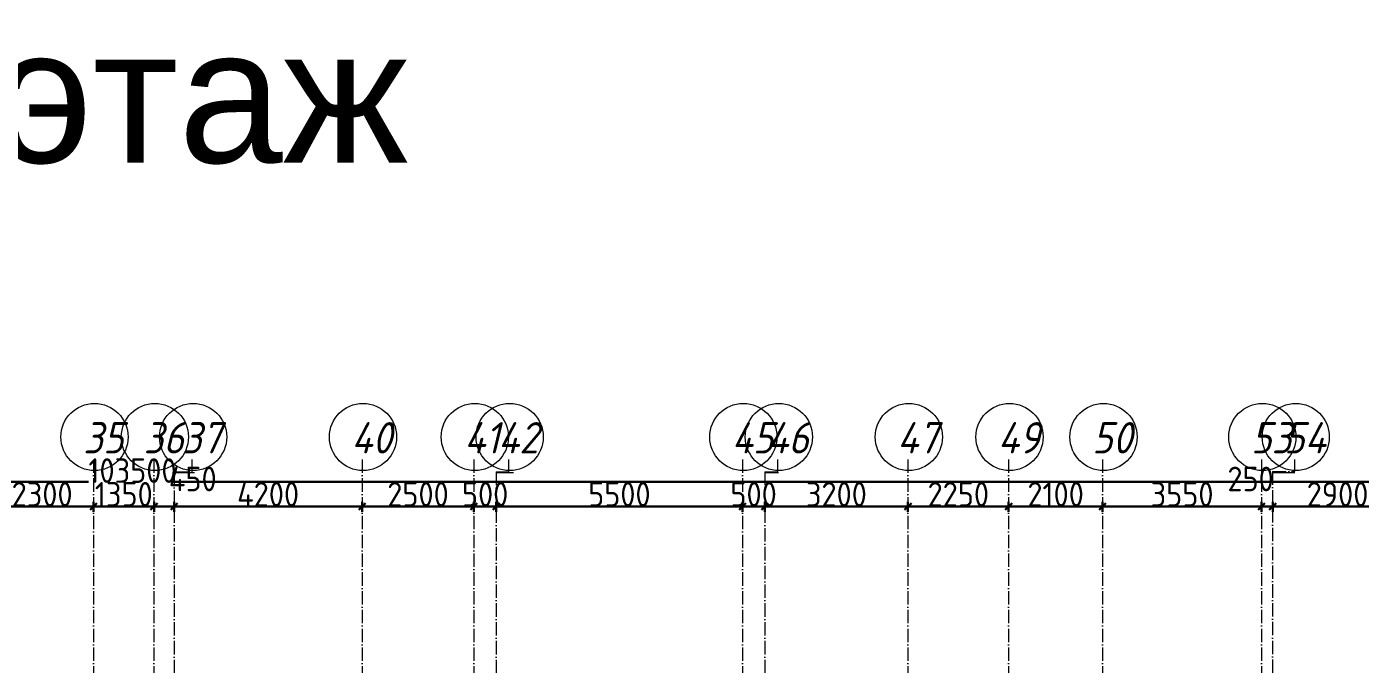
# Model space of a CAD drawing. Header units: millimetres. Extents: x -12989 to 629078, y -109036 to 555275.
# Drawn here: x 330771 to 360339, y -552 to 13704 of the extents above; entities that cross this region are included whole.
import ezdxf

# ---------------------------------------------------------------- set-up
doc = ezdxf.new("R2010")
doc.units = ezdxf.units.MM
doc.linetypes.add('50_200_ШТРИХ_1Т_ш5_п1_п1_', pattern=[700, 500, -100, 0, -100])
for name, color, linetype, lineweight in [('4 -стяжа', 7, 'Continuous', 30), ('A-____-____-DIMS', 7, 'Continuous', 9), ('S-GRID-____-IDEN', 7, 'Continuous', 9), ('S-GRID-____-OTLN', 7, 'Continuous', 9), ('S-GRID-____-OTLN-1', 7, '50_200_ШТРИХ_1Т_ш5_п1_п1_', 9)]:
    doc.layers.add(name, color=color, linetype=linetype, lineweight=lineweight)
doc.layers.get('4 -стяжа').off()
doc.styles.add('ISOCPEUR_I_9', font='isocpeui.ttf', dxfattribs={"width": 0.9, "height": 250})
doc.styles.get("Standard").update_dxf_attribs({"font": 'arial.ttf'})
doc.styles.add('СПДС', font='isocpeur.ttf', dxfattribs={"width": 0.9})
doc.dimstyles.new('ISO-2_5_0_9К_БОЛЬШОЙ_ОСИ', dxfattribs={"dimscale": 304.8, "dimtxt": 248.995294, "dimasz": 0.492126, "dimexe": 0.393701, "dimexo": 0, "dimgap": 0, "dimtad": 1, "dimdec": 0, "dimzin": 0, "dimdsep": 46, "dimtxsty": 'ISOCPEUR_I_9', "dimblk1": 'OBLIQUE', "dimblk2": 'OBLIQUE', "dimsah": 1, "dimcen": 0.09, "dimdle": 0.393701, "dimazin": 0, "dimtfac": 1, "dimtdec": 4, "dimtix": 1, "dimtmove": 0, "dimatfit": 3, "dimfxl": 1, "dimtvp": 1, "dimtolj": 1, "dimtzin": 0, "dimarcsym": 2})
doc.dimstyles.new('ISO-2_5_0_9К_БОЛЬШОЙ_ОСИ_1', dxfattribs={"dimscale": 304.8, "dimtxt": 248.995294, "dimasz": 0.492126, "dimexe": 0.393701, "dimexo": 0, "dimgap": 0, "dimtad": 1, "dimdec": 0, "dimzin": 0, "dimdsep": 46, "dimtxsty": 'ISOCPEUR_I_9', "dimblk1": 'OBLIQUE', "dimblk2": 'OBLIQUE', "dimsah": 1, "dimcen": 0.09, "dimdle": 0.393701, "dimazin": 0, "dimtfac": 1, "dimtdec": 4, "dimtix": 1, "dimtmove": 1, "dimatfit": 3, "dimfxl": 1, "dimtvp": 1, "dimtolj": 1, "dimtzin": 0, "dimarcsym": 2})
doc.dimstyles.new('ISO-2_5_0_9К_БОЛЬШОЙ_ОСИ_2', dxfattribs={"dimscale": 304.8, "dimtxt": 248.995294, "dimasz": 0.492126, "dimexe": 0.393701, "dimexo": 0, "dimgap": 0, "dimtad": 1, "dimdec": 0, "dimzin": 0, "dimdsep": 46, "dimtxsty": 'ISOCPEUR_I_9', "dimblk1": 'OBLIQUE', "dimblk2": 'OBLIQUE', "dimsah": 1, "dimcen": 0.09, "dimdle": 0.393701, "dimazin": 0, "dimtfac": 1, "dimtdec": 4, "dimtix": 1, "dimtmove": 2, "dimatfit": 3, "dimfxl": 1, "dimtvp": 1, "dimtolj": 1, "dimtzin": 0, "dimarcsym": 2})

# ---------------------------------------------------------------- blocks, each defined once
blk = doc.blocks.new('Ось сетки - Круг_Ø6_00__ISO-2_5_0_9K_-25732049-АР1_План отверстий 3 этажа в осях 1-64_Ю-ЯЯ')
at = {"layer": 'S-GRID-____-IDEN'}
blk.add_circle((0, 0), 3, dxfattribs=at)
blk = doc.blocks.new('_Oblique')
at = {"color": 0, "linetype": 'ByBlock', "lineweight": -2}
blk.add_line((-0.5, -0.5), (0.5, 0.5), dxfattribs=at)
blk = doc.blocks.new('*D2854')
at = {"layer": 'A-____-____-DIMS', "color": 0, "lineweight": -2, "transparency": 16777216}
for p, q in [((329851, 2977), (332391, 2977)), ((329971, 3083), (329971, 2857)), ((332271, 3083), (332271, 2857))]:
    blk.add_line(p, q, dxfattribs=at)
at = {"layer": 'Defpoints', "color": 0, "transparency": 16777216}
for p in [(329971, 3083), (332271, 3083), (332271, 2977)]:
    blk.add_point(p, dxfattribs=at)
at = {"layer": 'A-____-____-DIMS', "color": 0, "lineweight": -2, "transparency": 16777216, "xscale": 150, "yscale": 150, "zscale": 150, "rotation": 180}
blk.add_blockref('_Oblique', (329971, 2977), dxfattribs=at)
at = {"layer": 'A-____-____-DIMS', "color": 0, "lineweight": -2, "transparency": 16777216, "xscale": 150, "yscale": 150, "zscale": 150}
blk.add_blockref('_Oblique', (332271, 2977), dxfattribs=at)
at = {"layer": 'A-____-____-DIMS', "color": 0, "transparency": 16777216, "insert": (331121, 3251), "char_height": 548.6, "attachment_point": 5, "style": 'СПДС'}
blk.add_mtext('\\A1;2300', dxfattribs=at)
blk = doc.blocks.new('*D2855')
at = {"layer": 'A-____-____-DIMS', "color": 0, "lineweight": -2, "transparency": 16777216}
for p, q in [((332151, 2977), (333741, 2977)), ((332271, 3083), (332271, 2857)), ((333621, 3083), (333621, 2857))]:
    blk.add_line(p, q, dxfattribs=at)
at = {"layer": 'Defpoints', "color": 0, "transparency": 16777216}
for p in [(332271, 3083), (333621, 3083), (333621, 2977)]:
    blk.add_point(p, dxfattribs=at)
at = {"layer": 'A-____-____-DIMS', "color": 0, "lineweight": -2, "transparency": 16777216, "xscale": 150, "yscale": 150, "zscale": 150, "rotation": 180}
blk.add_blockref('_Oblique', (332271, 2977), dxfattribs=at)
at = {"layer": 'A-____-____-DIMS', "color": 0, "lineweight": -2, "transparency": 16777216, "xscale": 150, "yscale": 150, "zscale": 150}
blk.add_blockref('_Oblique', (333621, 2977), dxfattribs=at)
at = {"layer": 'A-____-____-DIMS', "color": 0, "transparency": 16777216, "insert": (332946, 3251), "char_height": 548.6, "attachment_point": 5, "style": 'СПДС'}
blk.add_mtext('\\A1;1350', dxfattribs=at)
blk = doc.blocks.new('*D2856')
at = {"layer": 'A-____-____-DIMS', "color": 0, "lineweight": -2, "transparency": 16777216}
for p, q in [((333501, 2977), (334191, 2977)), ((333621, 3083), (333621, 2857)), ((334071, 3083), (334071, 2857))]:
    blk.add_line(p, q, dxfattribs=at)
at = {"layer": 'Defpoints', "color": 0, "transparency": 16777216}
for p in [(333621, 3083), (334071, 3083), (334071, 2977)]:
    blk.add_point(p, dxfattribs=at)
at = {"layer": 'A-____-____-DIMS', "color": 0, "lineweight": -2, "transparency": 16777216, "xscale": 150, "yscale": 150, "zscale": 150, "rotation": 180}
blk.add_blockref('_Oblique', (333621, 2977), dxfattribs=at)
at = {"layer": 'A-____-____-DIMS', "color": 0, "lineweight": -2, "transparency": 16777216, "xscale": 150, "yscale": 150, "zscale": 150}
blk.add_blockref('_Oblique', (334071, 2977), dxfattribs=at)
at = {"layer": 'A-____-____-DIMS', "color": 0, "transparency": 16777216, "insert": (333953, 3868), "char_height": 548.6, "attachment_point": 1, "line_spacing_factor": 1.149209, "style": 'СПДС'}
blk.add_mtext('\\A1;450', dxfattribs=at)
blk = doc.blocks.new('*D2857')
at = {"layer": 'A-____-____-DIMS', "color": 0, "lineweight": -2, "transparency": 16777216}
for p, q in [((333951, 2977), (338391, 2977)), ((334071, 3083), (334071, 2857)), ((338271, 3083), (338271, 2857))]:
    blk.add_line(p, q, dxfattribs=at)
at = {"layer": 'Defpoints', "color": 0, "transparency": 16777216}
for p in [(334071, 3083), (338271, 3083), (338271, 2977)]:
    blk.add_point(p, dxfattribs=at)
at = {"layer": 'A-____-____-DIMS', "color": 0, "lineweight": -2, "transparency": 16777216, "xscale": 150, "yscale": 150, "zscale": 150, "rotation": 180}
blk.add_blockref('_Oblique', (334071, 2977), dxfattribs=at)
at = {"layer": 'A-____-____-DIMS', "color": 0, "lineweight": -2, "transparency": 16777216, "xscale": 150, "yscale": 150, "zscale": 150}
blk.add_blockref('_Oblique', (338271, 2977), dxfattribs=at)
at = {"layer": 'A-____-____-DIMS', "color": 0, "transparency": 16777216, "insert": (336171, 3251), "char_height": 548.6, "attachment_point": 5, "style": 'СПДС'}
blk.add_mtext('\\A1;4200', dxfattribs=at)
blk = doc.blocks.new('*D2858')
at = {"layer": 'A-____-____-DIMS', "color": 0, "lineweight": -2, "transparency": 16777216}
for p, q in [((338151, 2977), (340891, 2977)), ((338271, 3083), (338271, 2857)), ((340771, 3083), (340771, 2857))]:
    blk.add_line(p, q, dxfattribs=at)
at = {"layer": 'Defpoints', "color": 0, "transparency": 16777216}
for p in [(338271, 3083), (340771, 3083), (340771, 2977)]:
    blk.add_point(p, dxfattribs=at)
at = {"layer": 'A-____-____-DIMS', "color": 0, "lineweight": -2, "transparency": 16777216, "xscale": 150, "yscale": 150, "zscale": 150, "rotation": 180}
blk.add_blockref('_Oblique', (338271, 2977), dxfattribs=at)
at = {"layer": 'A-____-____-DIMS', "color": 0, "lineweight": -2, "transparency": 16777216, "xscale": 150, "yscale": 150, "zscale": 150}
blk.add_blockref('_Oblique', (340771, 2977), dxfattribs=at)
at = {"layer": 'A-____-____-DIMS', "color": 0, "transparency": 16777216, "insert": (339521, 3251), "char_height": 548.6, "attachment_point": 5, "style": 'СПДС'}
blk.add_mtext('\\A1;2500', dxfattribs=at)
blk = doc.blocks.new('*D2859')
at = {"layer": 'A-____-____-DIMS', "color": 0, "lineweight": -2, "transparency": 16777216}
for p, q in [((340771, 2977), (340621, 2977)), ((340771, 3083), (340771, 2857)), ((340771, 2977), (341271, 2977)), ((341271, 3083), (341271, 2857)), ((341271, 2977), (341421, 2977))]:
    blk.add_line(p, q, dxfattribs=at)
at = {"layer": 'Defpoints', "color": 0, "transparency": 16777216}
for p in [(340771, 3083), (341271, 3083), (341271, 2977)]:
    blk.add_point(p, dxfattribs=at)
at = {"layer": 'A-____-____-DIMS', "color": 0, "lineweight": -2, "transparency": 16777216, "xscale": 150, "yscale": 150, "zscale": 150}
blk.add_blockref('_Oblique', (340771, 2977), dxfattribs=at)
at = {"layer": 'A-____-____-DIMS', "color": 0, "lineweight": -2, "transparency": 16777216, "xscale": 150, "yscale": 150, "zscale": 150, "rotation": 180}
blk.add_blockref('_Oblique', (341271, 2977), dxfattribs=at)
at = {"layer": 'A-____-____-DIMS', "color": 0, "transparency": 16777216, "insert": (341021, 3251), "char_height": 548.6, "attachment_point": 5, "style": 'СПДС'}
blk.add_mtext('\\A1;500', dxfattribs=at)
blk = doc.blocks.new('*D2860')
at = {"layer": 'A-____-____-DIMS', "color": 0, "lineweight": -2, "transparency": 16777216}
for p, q in [((341151, 2977), (346891, 2977)), ((341271, 3083), (341271, 2857)), ((346771, 3083), (346771, 2857))]:
    blk.add_line(p, q, dxfattribs=at)
at = {"layer": 'Defpoints', "color": 0, "transparency": 16777216}
for p in [(341271, 3083), (346771, 3083), (346771, 2977)]:
    blk.add_point(p, dxfattribs=at)
at = {"layer": 'A-____-____-DIMS', "color": 0, "lineweight": -2, "transparency": 16777216, "xscale": 150, "yscale": 150, "zscale": 150, "rotation": 180}
blk.add_blockref('_Oblique', (341271, 2977), dxfattribs=at)
at = {"layer": 'A-____-____-DIMS', "color": 0, "lineweight": -2, "transparency": 16777216, "xscale": 150, "yscale": 150, "zscale": 150}
blk.add_blockref('_Oblique', (346771, 2977), dxfattribs=at)
at = {"layer": 'A-____-____-DIMS', "color": 0, "transparency": 16777216, "insert": (344021, 3251), "char_height": 548.6, "attachment_point": 5, "style": 'СПДС'}
blk.add_mtext('\\A1;5500', dxfattribs=at)
blk = doc.blocks.new('*D2861')
at = {"layer": 'A-____-____-DIMS', "color": 0, "lineweight": -2, "transparency": 16777216}
for p, q in [((346771, 2977), (346621, 2977)), ((346771, 3083), (346771, 2857)), ((346771, 2977), (347271, 2977)), ((347271, 3083), (347271, 2857)), ((347271, 2977), (347421, 2977))]:
    blk.add_line(p, q, dxfattribs=at)
at = {"layer": 'Defpoints', "color": 0, "transparency": 16777216}
for p in [(346771, 3083), (347271, 3083), (347271, 2977)]:
    blk.add_point(p, dxfattribs=at)
at = {"layer": 'A-____-____-DIMS', "color": 0, "lineweight": -2, "transparency": 16777216, "xscale": 150, "yscale": 150, "zscale": 150}
blk.add_blockref('_Oblique', (346771, 2977), dxfattribs=at)
at = {"layer": 'A-____-____-DIMS', "color": 0, "lineweight": -2, "transparency": 16777216, "xscale": 150, "yscale": 150, "zscale": 150, "rotation": 180}
blk.add_blockref('_Oblique', (347271, 2977), dxfattribs=at)
at = {"layer": 'A-____-____-DIMS', "color": 0, "transparency": 16777216, "insert": (347021, 3251), "char_height": 548.6, "attachment_point": 5, "style": 'СПДС'}
blk.add_mtext('\\A1;500', dxfattribs=at)
blk = doc.blocks.new('*D2862')
at = {"layer": 'A-____-____-DIMS', "color": 0, "lineweight": -2, "transparency": 16777216}
for p, q in [((347151, 2977), (350591, 2977)), ((347271, 3083), (347271, 2857)), ((350471, 3083), (350471, 2857))]:
    blk.add_line(p, q, dxfattribs=at)
at = {"layer": 'Defpoints', "color": 0, "transparency": 16777216}
for p in [(347271, 3083), (350471, 3083), (350471, 2977)]:
    blk.add_point(p, dxfattribs=at)
at = {"layer": 'A-____-____-DIMS', "color": 0, "lineweight": -2, "transparency": 16777216, "xscale": 150, "yscale": 150, "zscale": 150, "rotation": 180}
blk.add_blockref('_Oblique', (347271, 2977), dxfattribs=at)
at = {"layer": 'A-____-____-DIMS', "color": 0, "lineweight": -2, "transparency": 16777216, "xscale": 150, "yscale": 150, "zscale": 150}
blk.add_blockref('_Oblique', (350471, 2977), dxfattribs=at)
at = {"layer": 'A-____-____-DIMS', "color": 0, "transparency": 16777216, "insert": (348871, 3251), "char_height": 548.6, "attachment_point": 5, "style": 'СПДС'}
blk.add_mtext('\\A1;3200', dxfattribs=at)
blk = doc.blocks.new('*D2863')
at = {"layer": 'A-____-____-DIMS', "color": 0, "lineweight": -2, "transparency": 16777216}
for p, q in [((350351, 2977), (352841, 2977)), ((350471, 3083), (350471, 2857)), ((352721, 3083), (352721, 2857))]:
    blk.add_line(p, q, dxfattribs=at)
at = {"layer": 'Defpoints', "color": 0, "transparency": 16777216}
for p in [(350471, 3083), (352721, 3083), (352721, 2977)]:
    blk.add_point(p, dxfattribs=at)
at = {"layer": 'A-____-____-DIMS', "color": 0, "lineweight": -2, "transparency": 16777216, "xscale": 150, "yscale": 150, "zscale": 150, "rotation": 180}
blk.add_blockref('_Oblique', (350471, 2977), dxfattribs=at)
at = {"layer": 'A-____-____-DIMS', "color": 0, "lineweight": -2, "transparency": 16777216, "xscale": 150, "yscale": 150, "zscale": 150}
blk.add_blockref('_Oblique', (352721, 2977), dxfattribs=at)
at = {"layer": 'A-____-____-DIMS', "color": 0, "transparency": 16777216, "insert": (351596, 3251), "char_height": 548.6, "attachment_point": 5, "style": 'СПДС'}
blk.add_mtext('\\A1;2250', dxfattribs=at)
blk = doc.blocks.new('*D2864')
at = {"layer": 'A-____-____-DIMS', "color": 0, "lineweight": -2, "transparency": 16777216}
for p, q in [((352601, 2977), (354941, 2977)), ((352721, 3083), (352721, 2857)), ((354821, 3083), (354821, 2857))]:
    blk.add_line(p, q, dxfattribs=at)
at = {"layer": 'Defpoints', "color": 0, "transparency": 16777216}
for p in [(352721, 3083), (354821, 3083), (354821, 2977)]:
    blk.add_point(p, dxfattribs=at)
at = {"layer": 'A-____-____-DIMS', "color": 0, "lineweight": -2, "transparency": 16777216, "xscale": 150, "yscale": 150, "zscale": 150, "rotation": 180}
blk.add_blockref('_Oblique', (352721, 2977), dxfattribs=at)
at = {"layer": 'A-____-____-DIMS', "color": 0, "lineweight": -2, "transparency": 16777216, "xscale": 150, "yscale": 150, "zscale": 150}
blk.add_blockref('_Oblique', (354821, 2977), dxfattribs=at)
at = {"layer": 'A-____-____-DIMS', "color": 0, "transparency": 16777216, "insert": (353771, 3251), "char_height": 548.6, "attachment_point": 5, "style": 'СПДС'}
blk.add_mtext('\\A1;2100', dxfattribs=at)
blk = doc.blocks.new('*D2865')
at = {"layer": 'A-____-____-DIMS', "color": 0, "lineweight": -2, "transparency": 16777216}
for p, q in [((354701, 2977), (358491, 2977)), ((354821, 3083), (354821, 2857)), ((358371, 3083), (358371, 2857))]:
    blk.add_line(p, q, dxfattribs=at)
at = {"layer": 'Defpoints', "color": 0, "transparency": 16777216}
for p in [(354821, 3083), (358371, 3083), (358371, 2977)]:
    blk.add_point(p, dxfattribs=at)
at = {"layer": 'A-____-____-DIMS', "color": 0, "lineweight": -2, "transparency": 16777216, "xscale": 150, "yscale": 150, "zscale": 150, "rotation": 180}
blk.add_blockref('_Oblique', (354821, 2977), dxfattribs=at)
at = {"layer": 'A-____-____-DIMS', "color": 0, "lineweight": -2, "transparency": 16777216, "xscale": 150, "yscale": 150, "zscale": 150}
blk.add_blockref('_Oblique', (358371, 2977), dxfattribs=at)
at = {"layer": 'A-____-____-DIMS', "color": 0, "transparency": 16777216, "insert": (356596, 3251), "char_height": 548.6, "attachment_point": 5, "style": 'СПДС'}
blk.add_mtext('\\A1;3550', dxfattribs=at)
blk = doc.blocks.new('*D2866')
at = {"layer": 'A-____-____-DIMS', "color": 0, "lineweight": -2, "transparency": 16777216}
for p, q in [((358251, 2977), (358741, 2977)), ((358371, 3083), (358371, 2857)), ((358621, 3083), (358621, 2857))]:
    blk.add_line(p, q, dxfattribs=at)
at = {"layer": 'Defpoints', "color": 0, "transparency": 16777216}
for p in [(358371, 3083), (358621, 3083), (358621, 2977)]:
    blk.add_point(p, dxfattribs=at)
at = {"layer": 'A-____-____-DIMS', "color": 0, "lineweight": -2, "transparency": 16777216, "xscale": 150, "yscale": 150, "zscale": 150, "rotation": 180}
blk.add_blockref('_Oblique', (358371, 2977), dxfattribs=at)
at = {"layer": 'A-____-____-DIMS', "color": 0, "lineweight": -2, "transparency": 16777216, "xscale": 150, "yscale": 150, "zscale": 150}
blk.add_blockref('_Oblique', (358621, 2977), dxfattribs=at)
at = {"layer": 'A-____-____-DIMS', "color": 0, "transparency": 16777216, "insert": (357610, 3868), "char_height": 548.6, "attachment_point": 1, "line_spacing_factor": 1.149209, "style": 'СПДС'}
blk.add_mtext('\\A1;250', dxfattribs=at)
blk = doc.blocks.new('*D2867')
at = {"layer": 'A-____-____-DIMS', "color": 0, "lineweight": -2, "transparency": 16777216}
for p, q in [((358501, 2977), (361641, 2977)), ((358621, 3083), (358621, 2857)), ((361521, 3083), (361521, 2857))]:
    blk.add_line(p, q, dxfattribs=at)
at = {"layer": 'Defpoints', "color": 0, "transparency": 16777216}
for p in [(358621, 3083), (361521, 3083), (361521, 2977)]:
    blk.add_point(p, dxfattribs=at)
at = {"layer": 'A-____-____-DIMS', "color": 0, "lineweight": -2, "transparency": 16777216, "xscale": 150, "yscale": 150, "zscale": 150, "rotation": 180}
blk.add_blockref('_Oblique', (358621, 2977), dxfattribs=at)
at = {"layer": 'A-____-____-DIMS', "color": 0, "lineweight": -2, "transparency": 16777216, "xscale": 150, "yscale": 150, "zscale": 150}
blk.add_blockref('_Oblique', (361521, 2977), dxfattribs=at)
at = {"layer": 'A-____-____-DIMS', "color": 0, "transparency": 16777216, "insert": (360071, 3251), "char_height": 548.6, "attachment_point": 5, "style": 'СПДС'}
blk.add_mtext('\\A1;2900', dxfattribs=at)
blk = doc.blocks.new('*D2873')
at = {"layer": 'A-____-____-DIMS', "color": 0, "lineweight": -2, "transparency": 16777216}
for p, q in [((281421, 3635), (281421, 3409)), ((384921, 3635), (384921, 3409)), ((281301, 3529), (332155, 3529)), ((385041, 3529), (334032, 3529))]:
    blk.add_line(p, q, dxfattribs=at)
at = {"layer": 'Defpoints', "color": 0, "transparency": 16777216}
for p in [(281421, 3635), (384921, 3635), (384921, 3529)]:
    blk.add_point(p, dxfattribs=at)
at = {"layer": 'A-____-____-DIMS', "color": 0, "lineweight": -2, "transparency": 16777216, "xscale": 150, "yscale": 150, "zscale": 150, "rotation": 180}
blk.add_blockref('_Oblique', (281421, 3529), dxfattribs=at)
at = {"layer": 'A-____-____-DIMS', "color": 0, "lineweight": -2, "transparency": 16777216, "xscale": 150, "yscale": 150, "zscale": 150}
blk.add_blockref('_Oblique', (384921, 3529), dxfattribs=at)
at = {"layer": 'A-____-____-DIMS', "color": 0, "transparency": 16777216, "insert": (332155, 4055), "char_height": 548.6, "attachment_point": 1, "line_spacing_factor": 1.149209, "style": 'СПДС'}
blk.add_mtext('\\A1;103500', dxfattribs=at)
blk = doc.blocks.new('3эт')
at = {"layer": 'S-GRID-____-OTLN-1', "color": 251, "ltscale": 0.6, "true_color": 0x636466}
for p, q in [((332270.7, 4029.4), (332270.7, -33971.9)), ((333620.7, 4029.4), (333620.7, -20188)), ((334475.5, 3756), (334475.5, 4029.4)), ((338270.7, 4029.4), (338270.7, -33971.9)), ((340770.7, 4029.4), (340770.7, -33971.9)), ((341549.4, 3756), (341549.4, 4029.4)), ((346770.7, 4029.4), (346770.7, -33971.9)), ((347565.2, 3756), (347565.2, 4029.4)), ((350470.7, 4029.4), (350470.7, -33971.9)), ((352720.7, 4029.4), (352720.7, -33971.9)), ((354820.7, 4029.4), (354820.7, -46882.4)), ((358370.7, 4029.4), (358370.7, -46592.2)), ((359117.4, 3761.2), (359117.4, 4029.4)), ((334070.7, 3756), (334070.7, -20188)), ((334070.7, 3756), (334475.5, 3756)), ((341270.7, 3756), (341270.7, -33823.9)), ((341270.7, 3756), (341549.4, 3756)), ((347270.7, 3756), (347270.7, -33828.9)), ((347270.7, 3756), (347565.2, 3756)), ((358620.7, 3761.2), (358620.7, -46882.4)), ((358620.7, 3761.2), (359117.4, 3761.2))]:
    blk.add_line(p, q, dxfattribs=at)
at = {"layer": 'S-GRID-____-IDEN', "xscale": 250, "yscale": 250, "zscale": 99.99999999999993, "rotation": 180}
for p in [(332290.6, 4531.9), (333640.6, 4531.9), (334495.3, 4531.9), (338290.6, 4531.9), (340790.6, 4531.9), (341569.3, 4531.9), (346790.6, 4531.9), (347585.1, 4531.9), (350490.6, 4531.9), (352740.6, 4531.9), (354840.6, 4531.9), (358390.6, 4531.9), (359137.3, 4531.9)]:
    blk.add_blockref('Ось сетки - Круг_Ø6_00__ISO-2_5_0_9K_-25732049-АР1_План отверстий 3 этажа в осях 1-64_Ю-ЯЯ', p, dxfattribs=at)
at = {"layer": 'S-GRID-____-IDEN', "char_height": 700, "attachment_point": 1, "style": 'ISOCPEUR_I_9'}
for s, insert, width in [('35', (332039.1, 4864.3), 404.05), ('36', (333389.1, 4864.3), 404.05), ('37', (334243.9, 4864.3), 404.05), ('40', (338030.1, 4864.3), 425.696), ('41', (340554, 4864.3), 367.975), ('42', (341308.8, 4864.3), 425.696), ('45', (346530.1, 4864.3), 425.696), ('46', (347324.6, 4864.3), 425.696), ('47', (350230.1, 4864.3), 425.696), ('49', (352480.1, 4864.3), 425.696), ('50', (354589.1, 4864.3), 404.05), ('53', (358139.1, 4864.3), 404.05), ('54', (358876.8, 4864.3), 425.696)]:
    blk.add_mtext(s, dxfattribs=dict(at, insert=insert, width=width))
at = {"layer": 'A-____-____-DIMS'}
for base, p1, p2, dimstyle, override, picture, middle in [((384920.7, 3529.2), (281420.7, 3635.3), (384920.7, 3635.3), 'ISO-2_5_0_9К_БОЛЬШОЙ_ОСИ_2', {"dimtxt": 1.8, "dimpost": '<>', "dimtxsty": 'СПДС', "dimfxl": 103500}, '*D2873', (333093.6, 3689.2)), ((334070.7, 2977), (333620.7, 3083.1), (334070.7, 3083.1), 'ISO-2_5_0_9К_БОЛЬШОЙ_ОСИ_1', {"dimtxt": 1.8, "dimpost": '<>', "dimtxsty": 'СПДС', "dimfxl": 450}, '*D2856', (334446.8, 3136.9)), ((358620.7, 2977), (358370.7, 3083.1), (358620.7, 3083.1), 'ISO-2_5_0_9К_БОЛЬШОЙ_ОСИ_1', {"dimtxt": 1.8, "dimpost": '<>', "dimtxsty": 'СПДС', "dimfxl": 250}, '*D2866', (358079.1, 3136.9))]:
    dim = blk.add_linear_dim(base=base, p1=p1, p2=p2, dimstyle=dimstyle, override=override, dxfattribs=at)
    dim.commit()
    dim.dimension.update_dxf_attribs({"geometry": picture, "text_midpoint": middle, "dimtype": 160})
for base, p1, p2, override, picture, middle in [((332270.7, 2977), (329970.7, 3083.1), (332270.7, 3083.1), {"dimtxt": 1.8, "dimpost": '<>', "dimtxsty": 'СПДС', "dimfxl": 2300}, '*D2854', (331120.7, 3251.3)), ((333620.7, 2977), (332270.7, 3083.1), (333620.7, 3083.1), {"dimtxt": 1.8, "dimpost": '<>', "dimtxsty": 'СПДС', "dimfxl": 1350}, '*D2855', (332945.7, 3251.3)), ((338270.7, 2977), (334070.7, 3083.1), (338270.7, 3083.1), {"dimtxt": 1.8, "dimpost": '<>', "dimtxsty": 'СПДС', "dimfxl": 4200}, '*D2857', (336170.7, 3251.3)), ((340770.7, 2977), (338270.7, 3083.1), (340770.7, 3083.1), {"dimtxt": 1.8, "dimpost": '<>', "dimtxsty": 'СПДС', "dimfxl": 2500}, '*D2858', (339520.7, 3251.3)), ((341270.7, 2977), (340770.7, 3083.1), (341270.7, 3083.1), {"dimtxt": 1.8, "dimpost": '<>', "dimtxsty": 'СПДС', "dimfxl": 500}, '*D2859', (341020.7, 3251.3)), ((346770.7, 2977), (341270.7, 3083.1), (346770.7, 3083.1), {"dimtxt": 1.8, "dimpost": '<>', "dimtxsty": 'СПДС', "dimfxl": 5500}, '*D2860', (344020.7, 3251.3)), ((347270.7, 2977), (346770.7, 3083.1), (347270.7, 3083.1), {"dimtxt": 1.8, "dimpost": '<>', "dimtxsty": 'СПДС', "dimfxl": 500}, '*D2861', (347020.7, 3251.3)), ((350470.7, 2977), (347270.7, 3083.1), (350470.7, 3083.1), {"dimtxt": 1.8, "dimpost": '<>', "dimtxsty": 'СПДС', "dimfxl": 3200}, '*D2862', (348870.7, 3251.3)), ((352720.7, 2977), (350470.7, 3083.1), (352720.7, 3083.1), {"dimtxt": 1.8, "dimpost": '<>', "dimtxsty": 'СПДС', "dimfxl": 2250}, '*D2863', (351595.7, 3251.3)), ((354820.7, 2977), (352720.7, 3083.1), (354820.7, 3083.1), {"dimtxt": 1.8, "dimpost": '<>', "dimtxsty": 'СПДС', "dimfxl": 2100}, '*D2864', (353770.7, 3251.3)), ((358370.7, 2977), (354820.7, 3083.1), (358370.7, 3083.1), {"dimtxt": 1.8, "dimpost": '<>', "dimtxsty": 'СПДС', "dimfxl": 3550}, '*D2865', (356595.7, 3251.3)), ((361520.7, 2977), (358620.7, 3083.1), (361520.7, 3083.1), {"dimtxt": 1.8, "dimpost": '<>', "dimtxsty": 'СПДС', "dimfxl": 2900}, '*D2867', (360070.7, 3251.3))]:
    dim = blk.add_linear_dim(base=base, p1=p1, p2=p2, dimstyle='ISO-2_5_0_9К_БОЛЬШОЙ_ОСИ', override=override, dxfattribs=at)
    dim.commit()
    dim.dimension.update_dxf_attribs({"geometry": picture, "text_midpoint": middle})

msp = doc.modelspace()

# ---------------------------------------------------------------- linework, layer by layer
at = {"layer": 'S-GRID-____-OTLN'}
for p, q in [((334070.7074, 3741.1376), (334524.3041, 3741.1376)), ((341270.7074, 3741.1376), (341653.7961, 3741.1376)), ((347270.7074, 3741.1376), (347580.1471, 3741.1376)), ((358620.7074, 3734.5487), (359113.585, 3734.5487))]:
    msp.add_line(p, q, dxfattribs=at)

# ---------------------------------------------------------------- block references
at = {"layer": '4 -стяжа'}
msp.add_blockref('3эт', (0, 0), dxfattribs=at)

# ---------------------------------------------------------------- texts
at = {"color": 1, "lineweight": 30, "insert": (326615.2005, 13659.2677), "char_height": 3000, "attachment_point": 1}
msp.add_mtext_dynamic_manual_height_columns('3 этаж', width=55251, gutter_width=1, heights=[0], dxfattribs=at)

doc.saveas('drawing.dxf')
